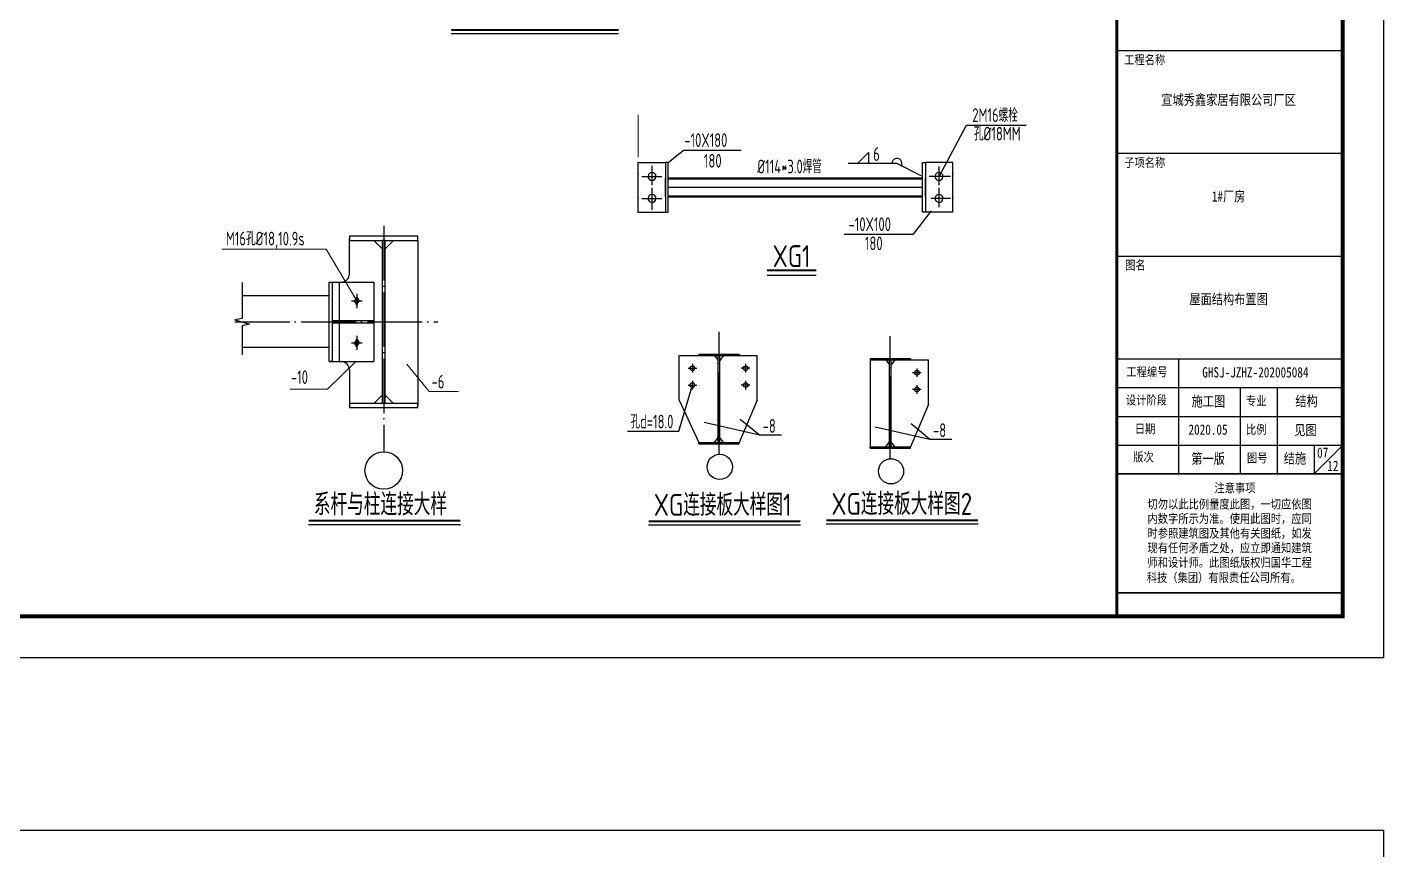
# Model space of a CAD drawing. Extents: x 9539573 to 9710259, y 1656270 to 2510207.
# Drawn here: x 9660731 to 9710259, y 1988608 to 2018633 of the extents above; entities that cross this region are included whole.
import ezdxf
from ezdxf.enums import TextEntityAlignment as Align

# ---------------------------------------------------------------- set-up
doc = ezdxf.new("R2010")
doc.units = 0
doc.header["$LTSCALE"] = 1000
doc.header["$MEASUREMENT"] = 0
doc.linetypes.add('DOTE', pattern=[2.42, 2, -0.2, 0.02, -0.2])
doc.layers.get('0').update_dxf_attribs({"linetype": 'CONTINUOUS'})
doc.layers.get('Defpoints').update_dxf_attribs({"linetype": 'CONTINUOUS'})
for name, color, linetype in [('DOTE', 8, 'DOTE'), ('JC', 7, 'CONTINUOUS'), ('PP-PM-TK', 7, 'CONTINUOUS'), ('PUB_DIM', 3, 'CONTINUOUS'), ('PUB_TEXT', 7, 'CONTINUOUS'), ('PUB_TITLE', 4, 'CONTINUOUS'), ('TK', 7, 'CONTINUOUS'), ('一般文字', 6, 'CONTINUOUS'), ('卫浴', 7, 'CONTINUOUS'), ('板', 4, 'CONTINUOUS')]:
    doc.layers.add(name, color=color, linetype=linetype)
doc.layers.add('系杆支撑', color=2, linetype='CONTINUOUS', lineweight=25)
doc.styles.add('_HZTXT', font='atssdeng.shx', dxfattribs={"width": 0.8, "bigfont": 'atssdchn.shx'})
doc.styles.add('TQ', font='txt.shx', dxfattribs={"width": 0.8, "bigfont": 'hztxt.shx'})
doc.styles.add('TSSD_DIMENSION', font='atssdeng.shx', dxfattribs={"width": 0.7, "bigfont": 'atssdchn.shx'})
doc.styles.add('仿宋', font='', dxfattribs={"width": 0.8})
doc.styles.get('仿宋').set_extended_font_data('SimSun')

# ---------------------------------------------------------------- blocks, each defined once
blk = doc.blocks.new('A2 TK 2019')
at = {"layer": 'PP-PM-TK', "color": 4}
for p, q in [((7035935, 1988948), (7041435, 1988948)), ((7035935, 1986448), (7041435, 1986448)), ((7035935, 1983948), (7041435, 1983948)), ((7035935, 1981448), (7041435, 1981448)), ((7037435, 1981448), (7037435, 1978648)), ((7035935, 1980748), (7041435, 1980748)), ((7038935, 1980748), (7038935, 1978648)), ((7039840, 1980748), (7039840, 1978648)), ((7035935, 1980048), (7041435, 1980048)), ((7035935, 1979348), (7041435, 1979348)), ((7041435, 1979348), (7040735, 1978648)), ((7040735, 1979348), (7040735, 1978648))]:
    blk.add_line(p, q, dxfattribs=at)
at = {"layer": 'PP-PM-TK', "color": 4, "const_width": 70}
blk.add_lwpolyline([(7035935, 2015184), (7041435, 2015184), (7041435, 1975184), (7035935, 1975184)], close=True, dxfattribs=at)
at = {"layer": 'PP-PM-TK', "color": 4, "const_width": 40}
for points in [[(7035935, 1978648), (7041435, 1978648)], [(7035935, 1975756), (7041435, 1975756)]]:
    blk.add_lwpolyline(points, dxfattribs=at)
at = {"layer": 'PUB_TEXT', "color": 2, "style": 'TQ'}
for s, p in [('工程名称', (7036114, 1988590)), ('子项名称', (7036114, 1986089)), ('图名', (7036138, 1983596)), ('工程编号', (7036169, 1980997)), ('设计阶段', (7036156, 1980311)), ('专业', (7039080, 1980294)), ('日期', (7036374, 1979611)), ('比例', (7039080, 1979594)), ('版次', (7036335, 1978925)), ('图号', (7039103, 1978902)), ('注意事项', (7038312, 1978175)), ('切勿以此比例量度此图，一切应依图', (7036682, 1977780)), ('内数字所示为准。使用此图时，应同', (7036682, 1977426)), ('时参照建筑图及其他有关图纸，如发', (7036682, 1977071)), ('现有任何矛盾之处，应立即通知建筑', (7036682, 1976716)), ('师和设计师。此图纸版权归国华工程', (7036682, 1976361)), ('科技（集团）有限责任公司所有。', (7036664, 1975992))]:
    blk.add_text(s, height=250, dxfattribs=at).set_placement(p)
at = {"layer": 'PUB_TITLE', "color": 0, "style": '仿宋', "width": 0.8}
for s, p in [('宣城秀鑫家居有限公司厂区', (7038656, 1987626)), ('1#厂房', (7038656, 1985275))]:
    blk.add_text(s, height=250, dxfattribs=at).set_placement(p, align=Align.CENTER)
for s, p in [('GHSJ-JZHZ-202005084', (7038016, 1980994)), ('施工图', (7037757, 1980289)), ('结构', (7040282, 1980294)), ('2020.05', (7037680, 1979601)), ('见图', (7040256, 1979591)), ('第一版', (7037748, 1978895)), ('结施', (7039998, 1978901)), ('12', (7041059, 1978720))]:
    blk.add_text(s, height=250, dxfattribs=at).set_placement(p)

msp = doc.modelspace()

# ---------------------------------------------------------------- hatches: boundary and pattern name
at = {"layer": '系杆支撑'}
h = msp.add_hatch(color=256, dxfattribs=at)
h.paths.add_polyline_path([(9672767.1, 2008783), (9672679.2, 2008640.2), (9672767.1, 2008640.2)])
h.paths.add_polyline_path([(9672803.1, 2008724.5), (9672767.1, 2008783), (9672767.1, 2008646.8)])
h.paths.add_polyline_path([(9672803.1, 2008724.5), (9672767.1, 2008646.8), (9672767.1, 2008640.2), (9672854.9, 2008640.2)])
h.paths.add_polyline_path([(9672854.9, 2008640.2), (9672767.1, 2008640.2), (9672767.1, 2008497.4)])
h.paths.add_polyline_path([(9672767.1, 2008640.2), (9672679.2, 2008640.2), (9672767.1, 2008497.4)])
h = msp.add_hatch(color=256, dxfattribs=at)
h.paths.add_polyline_path([(9672767.1, 2007255), (9672679.2, 2007112.2), (9672767.1, 2007112.2)])
h.paths.add_polyline_path([(9672803.1, 2007196.5), (9672767.1, 2007255), (9672767.1, 2007118.8)])
h.paths.add_polyline_path([(9672803.1, 2007196.5), (9672767.1, 2007118.8), (9672767.1, 2007112.2), (9672854.9, 2007112.2)])
h.paths.add_polyline_path([(9672854.9, 2007112.2), (9672767.1, 2007112.2), (9672767.1, 2006969.4)])
h.paths.add_polyline_path([(9672767.1, 2007112.2), (9672679.2, 2007112.2), (9672767.1, 2006969.4)])

# ---------------------------------------------------------------- linework, layer by layer
for p, q in [((9694019.9, 2013185.5), (9695024.4, 2015055.3)), ((9684137.4, 2013693.4), (9684687.7, 2014144.1)), ((9684687.7, 2014144.1), (9686798.4, 2014144.1)), ((9691041.7, 2013658.9), (9691441.6, 2014059.2)), ((9691441.6, 2014059.2), (9691441.6, 2013658.9)), ((9683035.1, 2011878.9), (9683035.1, 2013687.8)), ((9683035.1, 2013687.8), (9684038.7, 2013687.8)), ((9684137.4, 2013693.4), (9684038.7, 2013693.4)), ((9684038.7, 2013693.4), (9684038.7, 2011878.9)), ((9684137.4, 2011878.9), (9684137.4, 2013693.4)), ((9692482.5, 2013658.9), (9690698.7, 2013658.9)), ((9693372.3, 2013200.8), (9692482.5, 2013658.9)), ((9693422, 2013693.4), (9693520.7, 2013693.4)), ((9693422, 2011878.9), (9693422, 2013693.4)), ((9693520.7, 2013693.4), (9693520.7, 2011878.9)), ((9694527.9, 2013687.8), (9693520.7, 2013687.8)), ((9694527.9, 2011878.9), (9694527.9, 2013687.8)), ((9684038.7, 2012444.3), (9684038.7, 2013131.5)), ((9684038.7, 2012444.3), (9684038.7, 2013131.5)), ((9684137.4, 2013131.5), (9693422, 2013131.5)), ((9684137.4, 2013099.5), (9693422, 2013099.5)), ((9693520.7, 2012444.3), (9693520.7, 2013131.5)), ((9693520.7, 2012444.3), (9693520.7, 2013131.5)), ((9684137.4, 2012787.9), (9693422, 2012787.9)), ((9684137.4, 2012476.3), (9693422, 2012476.3)), ((9684137.4, 2012444.3), (9693422, 2012444.3)), ((9683035.1, 2011878.9), (9684038.7, 2011878.9)), ((9684035.1, 2011878.9), (9684137.4, 2011878.9)), ((9693084.6, 2011073.6), (9693747.4, 2011932.6)), ((9693524.3, 2011878.9), (9693422, 2011878.9)), ((9694527.9, 2011878.9), (9693524.3, 2011878.9)), ((9672499.3, 2009601.5, -5.7), (9672499.3, 2010911.6, -5.7)), ((9672499.3, 2010851.6, -5.7), (9672499.3, 2010883.4, -5.7)), ((9673695.3, 2010546, -5.7), (9673389.7, 2010851.6, -5.7)), ((9673803.6, 2010851.6, -5.7), (9673695.3, 2010851.6, -5.7)), ((9673803.6, 2010546, -5.7), (9674109.2, 2010851.6, -5.7)), ((9674999.6, 2010851.6, -5.7), (9674999.6, 2004837.6, -5.7)), ((9672499.3, 2006119.1, -5.7), (9672499.3, 2004837.6, -5.7)), ((9673695.3, 2005203.3, -5.7), (9673389.7, 2004897.7, -5.7)), ((9673803.6, 2005203.3, -5.7), (9674109.2, 2004897.7, -5.7)), ((9673803.6, 2004897.7, -5.7), (9673695.3, 2004897.7, -5.7))]:
    msp.add_line(p, q)
at = {"elevation": -5.7}
msp.add_lwpolyline([(9673695.3, 2004897.7), (9672499.3, 2004897.7), (9672499.3, 2004747.6), (9674999.6, 2004747.6), (9674999.6, 2004897.7), (9673803.6, 2004897.7), (9673803.6, 2010851.6), (9674999.6, 2010851.6), (9674999.6, 2011001.6), (9672499.3, 2011001.6), (9672499.3, 2010851.6), (9673695.3, 2010851.6)], close=True, dxfattribs=at)
msp.add_circle((9673749.3, 2002451.2, -5.7), 685.6)
for centre, radius, start, end in [((9692482.5, 2013658.9), 183.8, 327.90458, 180), ((9672193.7, 2009633.4, -5.7), 305.6, 270, 0), ((9672193.7, 2006119.1, -5.7), 305.6, 0, 90)]:
    msp.add_arc(centre, radius, start, end)
for p in [(9683035.1, 2013687.8), (9683035.1, 2013278.5), (9694527.9, 2013278.5), (9683035.1, 2012403.9), (9694527.9, 2012403.9), (9683035.1, 2011878.9)]:
    msp.add_point(p)
at = {"layer": 'Defpoints', "color": 0, "linetype": 'ByBlock'}
for p in [(9683035.1, 2013687.8), (9683035.1, 2013687.8), (9684035.1, 2013687.8), (9684035.1, 2013687.8), (9693524.3, 2013687.8), (9693524.3, 2013687.8), (9683172, 2013185.5), (9694436, 2013185.5), (9683035.1, 2011878.9)]:
    msp.add_point(p, dxfattribs=at)
at = {"layer": 'DOTE'}
for p, q in [((9673749.9, 2011384.3, -5.7), (9673749.3, 2003136.9, -5.7)), ((9668317.8, 2007881, -5.7), (9675721.6, 2007881.4, -5.7))]:
    msp.add_line(p, q, dxfattribs=at)
at = {"layer": 'DOTE', "color": 8, "ltscale": 1.5}
for p, q in [((9685989.3, 2003042.7), (9685989.3, 2007514.4)), ((9692242.1, 2002881.7), (9692242.1, 2007353.4))]:
    msp.add_line(p, q, dxfattribs=at)
at = {"layer": 'JC', "color": 0}
for p, q in [((9683543.1, 2012867.3), (9683543.1, 2013571)), ((9683543.1, 2012867.3), (9683543.1, 2013571)), ((9694019.9, 2012867.3), (9694019.9, 2013551)), ((9694019.9, 2012867.3), (9694019.9, 2013551)), ((9683172, 2013185.5), (9683743.6, 2013185.5)), ((9683172, 2013185.5), (9683900.9, 2013185.5)), ((9694436, 2013185.5), (9693662.1, 2013185.5)), ((9683172, 2012383.6), (9683900.9, 2012383.6)), ((9683172, 2012383.6), (9683743.6, 2012383.6)), ((9683543.1, 2011965.4), (9683543.1, 2012768.3)), ((9683543.1, 2011965.4), (9683543.1, 2012768.3)), ((9694436, 2012383.6), (9693719.4, 2012383.6)), ((9694019.9, 2012065.4), (9694019.9, 2012768.3)), ((9694019.9, 2012065.4), (9694019.9, 2012768.3))]:
    msp.add_line(p, q, dxfattribs=at)
at = {"layer": 'JC', "color": 0, "extrusion": (0, 0, -1)}
for centre in [(9683543.1, 2013185.5), (9694019.9, 2013185.5), (9683543.1, 2012383.6), (9694019.9, 2012383.6)]:
    msp.add_ellipse(centre, major_axis=(-145, 3.5), ratio=0.9974582, start_param=-1.5707963, end_param=4.712389, dxfattribs=at)
at = {"layer": 'PUB_DIM'}
for centre, major_axis, start_param, end_param in [((9686015, 2002583.4), (-460, 2.7), 3.1475073, 9.4306926), ((9692267.8, 2002422.4), (-460, 0.3), 3.1422503, 9.4254356)]:
    msp.add_ellipse(centre, major_axis=major_axis, ratio=1, start_param=start_param, end_param=end_param, dxfattribs=at)
at = {"layer": 'PUB_TEXT'}
for p, q in [((9695024.4, 2015055.3), (9697201.1, 2015055.3)), ((9690562.9, 2011073.6), (9693084.6, 2011073.6)), ((9684520.4, 2003889.8), (9685019.1, 2005571.2)), ((9687465.7, 2003739.1), (9685444.6, 2004198.6)), ((9687465.7, 2003739.1), (9686761.8, 2004314.7)), ((9693684.9, 2003583.9), (9691685.4, 2004037.6)), ((9693684.9, 2003583.9), (9693002.6, 2004153.7)), ((9682644, 2003889.8), (9684520.4, 2003889.8)), ((9688268.8, 2003739.1), (9687465.7, 2003739.1)), ((9694488, 2003583.9), (9693684.9, 2003583.9))]:
    msp.add_line(p, q, dxfattribs=at)
at = {"layer": 'PUB_TITLE'}
for points in [[(9598809.4, 1995632.6), (9710259.4, 1995632.6), (9710259.4, 2058632.6), (9598809.4, 2058632.6)], [(9598809.4, 1926320.1), (9710259.4, 1926320.1), (9710259.4, 1989320.1), (9598809.4, 1989320.1)]]:
    msp.add_lwpolyline(points, close=True, dxfattribs=at)
at = {"layer": 'PUB_TITLE', "const_width": 150}
msp.add_lwpolyline([(9602559.4, 1997132.6), (9708759.4, 1997132.6), (9708759.4, 2057132.6), (9602559.4, 2057132.6)], close=True, dxfattribs=at)
at = {"layer": 'TK'}
for p, q in [((9684862, 2006183.1), (9685176.1, 2006183.1)), ((9685019.1, 2006340.2), (9685019.1, 2006026)), ((9687116.7, 2006183.1), (9686802.5, 2006183.1)), ((9686959.6, 2006340.2), (9686959.6, 2006026)), ((9693369.5, 2006022.1), (9693055.3, 2006022.1)), ((9693212.4, 2006179.1), (9693212.4, 2005865)), ((9684862, 2005571.2), (9685176.1, 2005571.2)), ((9685019.1, 2005728.3), (9685019.1, 2005414.2)), ((9687116.7, 2005571.2), (9686802.5, 2005571.2)), ((9686959.6, 2005728.3), (9686959.6, 2005414.2)), ((9693369.5, 2005410.2), (9693055.3, 2005410.2)), ((9693212.4, 2005567.3), (9693212.4, 2005253.1))]:
    msp.add_line(p, q, dxfattribs=at)
for centre in [(9685019.1, 2006183.1), (9686959.6, 2006183.1), (9693212.4, 2006022.1), (9685019.1, 2005571.2), (9686959.6, 2005571.2), (9693212.4, 2005410.2)]:
    msp.add_ellipse(centre, major_axis=(85.6, 0.6), ratio=1, start_param=-0.0072066, end_param=6.2759787, dxfattribs=at)
at = {"layer": '一般文字', "color": 2}
for p, q in [((9676216.1, 2018397.4), (9682325.3, 2018397.4)), ((9687743.1, 2009581.1), (9689537.7, 2009581.1)), ((9671005.9, 2000483.1), (9676549.4, 2000483.1)), ((9683418.3, 2000466.2), (9688961.8, 2000466.2)), ((9689902.6, 2000501), (9695446.1, 2000501))]:
    msp.add_line(p, q, dxfattribs=at)
at = {"layer": '一般文字', "color": 2, "const_width": 72}
for points in [[(9676216.1, 2018530.9), (9682325.3, 2018530.9)], [(9687743.1, 2009757.3), (9689537.7, 2009757.3)], [(9671005.9, 2000616.6), (9676549.4, 2000616.6)], [(9683418.3, 2000599.7), (9688961.8, 2000599.7)], [(9689902.6, 2000634.5), (9695446.1, 2000634.5)]]:
    msp.add_lwpolyline(points, dxfattribs=at)
at = {"layer": '卫浴', "color": 252, "lineweight": 13}
msp.add_line((9683035.1, 2013888.4), (9683035.1, 2015430.4), dxfattribs=at)
at = {"layer": '卫浴', "color": 3, "lineweight": 13}
for p, q in [((9667856.3, 2010531.3, -5.7), (9671651.3, 2010531.3, -5.7)), ((9671651.3, 2010531.3, -5.7), (9672767.1, 2008650.3, -5.7)), ((9672735.5, 2006424.6, -5.7), (9671690.7, 2005422.6, -5.7)), ((9674587.2, 2006336, -5.7), (9675412.3, 2005334, -5.7)), ((9671690.7, 2005422.6, -5.7), (9670332.3, 2005422.6, -5.7)), ((9675412.3, 2005334, -5.7), (9676474.1, 2005334, -5.7))]:
    msp.add_line(p, q, dxfattribs=at)
at = {"layer": '板'}
for p, q in [((9684535.1, 2005021.4), (9684535.1, 2006651.6)), ((9684535.1, 2006651.6), (9687386.9, 2006651.6)), ((9685256.2, 2006703.3), (9685256.2, 2006651.6)), ((9685256.2, 2006703.3), (9686722.4, 2006703.3)), ((9685821.4, 2006651.6), (9685963.4, 2006466.5)), ((9685963.4, 2003477.2), (9685963.4, 2006651.6)), ((9686015.2, 2003477.2), (9686015.2, 2006651.6)), ((9686157.3, 2006651.6), (9686015.2, 2006466.5)), ((9686722.4, 2006703.3), (9686722.4, 2006651.6)), ((9687386.9, 2005021.4), (9687386.9, 2006651.6)), ((9691509, 2006542.3), (9691509, 2006490.5)), ((9691509, 2006542.3), (9692975.2, 2006542.3)), ((9691509, 2006490.5), (9693639.7, 2006490.5)), ((9691509, 2006490.5), (9691509, 2003264.4)), ((9692074.2, 2006490.5), (9692216.3, 2006305.4)), ((9692216.3, 2003316.2), (9692216.3, 2006490.5)), ((9692268, 2003316.2), (9692268, 2006490.5)), ((9692410.1, 2006490.5), (9692268, 2006305.4)), ((9692975.2, 2006542.3), (9692975.2, 2006490.5)), ((9693639.7, 2004860.3), (9693639.7, 2006490.5)), ((9684535.1, 2005021.4), (9685256.2, 2003477.2)), ((9687386.9, 2005021.4), (9686722.4, 2003477.2)), ((9693639.7, 2004860.3), (9692975.2, 2003316.2)), ((9685256.2, 2003425.5), (9685256.2, 2003477.2)), ((9685256.2, 2003477.2), (9686722.4, 2003477.2)), ((9685256.2, 2003425.5), (9686722.4, 2003425.5)), ((9685821.4, 2003477.2), (9685963.4, 2003662.3)), ((9686157.3, 2003477.2), (9686015.2, 2003662.3)), ((9686722.4, 2003425.5), (9686722.4, 2003477.2)), ((9692074.2, 2003316.2), (9692216.3, 2003501.3)), ((9692410.1, 2003316.2), (9692268, 2003501.3)), ((9691509, 2003264.4), (9691509, 2003316.2)), ((9691509, 2003316.2), (9692975.2, 2003316.2)), ((9691509, 2003264.4), (9692975.2, 2003264.4)), ((9692975.2, 2003264.4), (9692975.2, 2003316.2))]:
    msp.add_line(p, q, dxfattribs=at)
at = {"layer": '系杆支撑'}
for p, q in [((9668584.8, 2009318.9, -5.7), (9668584.8, 2007995.6, -5.7)), ((9672447.4, 2009299.2, -5.7), (9671756.7, 2009327.8, -5.7)), ((9671756.7, 2006424.7, -5.7), (9671756.7, 2009327.8, -5.7)), ((9671756.7, 2009327.8, -5.7), (9671881.7, 2009327.8, -5.7)), ((9671881.7, 2009327.8, -5.7), (9673392.4, 2009327.7, -5.7)), ((9671881.8, 2006424.7, -5.7), (9671881.7, 2009327.8, -5.7)), ((9672119.6, 2009327.8, -5.7), (9672119.6, 2006424.6, -5.7)), ((9672767.1, 2008900.9, -5.7), (9672767.1, 2008379.5, -5.7)), ((9673392.4, 2009327.7, -5.7), (9673392.2, 2006424.5, -5.7)), ((9671756.7, 2008826.9, -5.7), (9668584.8, 2008826.9, -5.7)), ((9672575.2, 2008640.2, -5.7), (9672959, 2008640.2, -5.7)), ((9672767.1, 2008783, -5.7), (9672679.2, 2008640.2, -5.7)), ((9672767.1, 2008497.4, -5.7), (9672679.2, 2008640.2, -5.7)), ((9672767.1, 2008783, -5.7), (9672854.9, 2008640.2, -5.7)), ((9672767.1, 2008497.4, -5.7), (9672854.9, 2008640.2, -5.7)), ((9668584.8, 2007995.6, -5.7), (9668318.3, 2007955.4, -5.7)), ((9668318.3, 2007955.4, -5.7), (9668848.8, 2007795.9, -5.7)), ((9673392.3, 2007918.8, -5.7), (9671881.7, 2007918.8, -5.7)), ((9668848.8, 2007795.9, -5.7), (9668584.8, 2007727.8, -5.7)), ((9668584.8, 2007727.8, -5.7), (9668584.8, 2006672.2, -5.7)), ((9671881.7, 2007843.7, -5.7), (9673392.3, 2007843.6, -5.7)), ((9671756.7, 2006935.6, -5.7), (9668584.6, 2006935.6, -5.7)), ((9672575.2, 2007112.2, -5.7), (9672959, 2007112.2, -5.7)), ((9672767.1, 2007255, -5.7), (9672679.2, 2007112.2, -5.7)), ((9672767.1, 2006969.4, -5.7), (9672679.2, 2007112.2, -5.7)), ((9672767.1, 2007373, -5.7), (9672767.1, 2006851.5, -5.7)), ((9672767.1, 2007255, -5.7), (9672854.9, 2007112.2, -5.7)), ((9672767.1, 2006969.4, -5.7), (9672854.9, 2007112.2, -5.7)), ((9671756.7, 2006424.7, -5.7), (9672447.4, 2006424.7, -5.7)), ((9671881.8, 2006424.7, -5.7), (9671756.7, 2006424.7, -5.7)), ((9671881.8, 2006424.7, -5.7), (9673392.2, 2006424.5, -5.7)), ((9671881.8, 2006424.7, -5.7), (9673392.2, 2006424.5, -5.7))]:
    msp.add_line(p, q, dxfattribs=at)

# ---------------------------------------------------------------- block references
at = {"xscale": 1.5, "yscale": 1.5, "zscale": 1.5}
msp.add_blockref('A2 TK 2019', (-853393.4, -965643.1), dxfattribs=at)

# ---------------------------------------------------------------- texts
at = {"layer": 'PUB_TEXT', "style": 'TSSD_DIMENSION', "width": 0.7}
for s, p in [('2M16螺栓', (9695235.1, 2015171.6)), ('孔%%C18MM', (9695291.2, 2014494.5)), ('-10X180', (9684721.7, 2014259.3)), ('180', (9685436.4, 2013505.3)), ('%%C114*3.0焊管', (9687383.2, 2013296.5)), ('6', (9691618.8, 2013752.3)), ('-10X100', (9690717.1, 2011190)), ('M16孔%%C18,10.9s', (9667986.4, 2010666.5, -5.7)), ('180', (9691313.9, 2010492.5)), ('-10', (9670360.6, 2005608.6, -5.7)), ('-6', (9675493.3, 2005444.1, -5.7)), ('-8', (9687581.5, 2003827.3)), ('-8', (9693800.7, 2003672))]:
    msp.add_text(s, height=500, dxfattribs=at).set_placement(p)
msp.add_text('孔d=18.0', height=500, dxfattribs=at).set_placement((9683540.4, 2004236.5), align=Align.MIDDLE_CENTER)
at = {"layer": 'PUB_TITLE', "color": 6, "style": '仿宋', "width": 0.8}
msp.add_text('屋面结构布置图', height=375, dxfattribs=at).set_placement((9704590.6, 2008519.7), align=Align.CENTER)
msp.add_text('07', height=375, dxfattribs=at).set_placement((9707823, 2002916.7))
at = {"layer": '一般文字', "color": 2, "style": '_HZTXT', "width": 0.8}
for s, p in [('XG1', (9687949.9, 2009873.4)), ('系杆与柱连接大样', (9671197.7, 2000814.9)), ('XG连接板大样图1', (9683610.1, 2000798)), ('XG连接板大样图2', (9690094.4, 2000832.8))]:
    msp.add_text(s, height=800, dxfattribs=at).set_placement(p)

doc.saveas('drawing.dxf')
